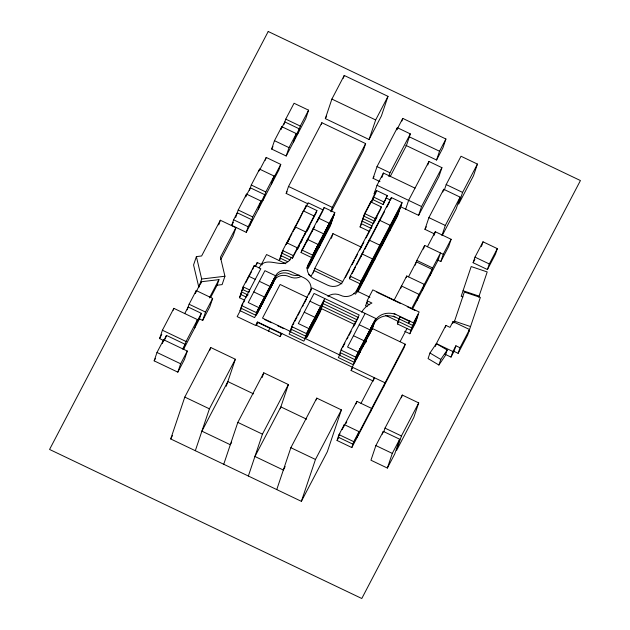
<?xml version="1.0" encoding="UTF-8"?>
<svg xmlns="http://www.w3.org/2000/svg" width="630" height="630" viewBox="0 0 630 630"><rect width="100%" height="100%" fill="white"/><g stroke="black" fill="none" stroke-linecap="round" stroke-linejoin="round"><path stroke-width="0.94" d="M163.973 340.68L159.595 338.593L162.406 330.214L173.849 308.353L197.505 319.646L194.686 328.025M154.169 360.856L156.988 352.477L163.643 339.759L187.307 351.052L184.488 359.423L177.825 372.149L154.169 360.856L155.5 358.312M173.219 310.212L173.849 308.353M162.39 343.476L163.643 339.759M165.202 339.105L166.454 335.388L185.133 344.303L182.629 349.075M196.387 256.599L193.567 264.97L198.859 287.398L201.679 279.027L196.387 256.599L201.624 255.969L220.319 220.232L235.911 227.674L233.092 236.045L220.815 259.521M187.212 309.818L189.095 304.235L196.237 290.58L212.649 298.415L209.829 306.786L202.687 320.45L198.363 318.386M196.237 290.58L195.3 293.367L201.38 281.744L218.957 279.633L217.082 285.217L210.703 297.407M218.752 224.886L220.319 220.232M200.757 283.602L201.38 281.744M183.566 348.957L186.071 341.507L197.505 319.646M177.825 372.149L180.645 363.778L187.307 351.052M184.685 313.661L188.149 307.03L201.332 313.323L199.458 318.906L183.692 349.044M231.722 225.39L233.604 219.807L237.266 212.806L251.803 219.744L248.141 226.745L246.259 232.328L231.722 225.39L233.352 222.272M235.699 217.452L238.203 210.011L246.519 194.119L261.056 201.064L258.237 209.436M202.687 320.45L205.506 312.07L212.649 298.415M246.519 194.119L245.582 196.914L250.338 187.811L264.876 194.757L260.119 203.852M249.401 190.606L251.275 185.023L259.591 169.131L274.129 176.069L271.309 184.448M258.962 170.99L259.591 169.131M235.911 227.674L220.445 257.229L224.934 276.239L222.114 284.61L216.303 285.311M276.759 489.581L290.855 447.709L316.788 398.128L341.405 409.886L327.316 451.757L301.376 501.338L170.706 438.952L184.795 397.081L210.735 347.5L235.352 359.25L226.264 386.237M265.285 160.24L266.222 157.453L280.76 164.391L278.877 169.974L246.259 232.328M283.862 124.724L285.744 119.141L294.052 103.249L308.598 110.187L305.778 118.566L286.193 155.996L271.656 149.058L274.475 140.679L281.799 126.685L296.336 133.623L293.517 141.994M281.799 126.685L280.862 129.473L284.807 121.929L299.344 128.866L295.399 136.411M249.929 225.327L252.74 216.948L261.056 201.064M209.79 350.288L210.735 347.5M263.001 200.332L265.813 191.961L274.129 176.069M286.193 155.996L289.012 147.625L296.336 133.623M244.385 300.069L239.463 297.722L243.125 286.831L254.244 265.584L260.812 268.719L241.542 305.55L256.315 312.598L275.578 275.767A11.844 10.364 18.6 0 1 291.06 271.656L304.195 277.925A11.844 10.364 18.6 0 1 311.07 288.312L310.968 290.454L308.724 294.738M248.125 277.885L248.685 276.208L255.252 279.342M297.462 134.45L300.282 126.079L308.598 110.187M254.244 265.584L252.543 269.734M256.418 265.01L257.268 262.497L262.19 264.844M195.324 450.702L209.412 408.831L235.352 359.25M308.054 203.884L286.17 193.434L288.516 186.456L321.867 122.716L365.628 143.609L363.282 150.586L331.286 211.743M321.276 124.456L321.867 122.716M261.93 304.558L264.466 297.021L253.795 291.926M262.474 304.109L263.041 302.432M325.316 118.613L331.892 99.067L344.24 75.458L388.001 96.351L381.426 115.896L369.078 139.506L325.316 118.613L326.639 116.078M256.339 325.253L257.347 322.253L281.145 333.609L280.137 336.609L256.339 325.253L257.205 323.599M267.482 293.934L270.018 286.39L259.355 281.303M283.169 250.48L281.815 253.071L292.477 258.166L316.071 213.074L316.914 210.562L306.243 205.467L282.657 250.559L279.271 260.615L280.634 258.017M273.042 283.303L275.578 275.767L264.915 270.68L248.236 302.55L258.906 307.645L256.371 315.181L276.034 277.586M286.17 244.448L286.729 242.77L297.399 247.866L296.557 250.378M343.303 78.254L344.24 75.458M294.226 229.344L295.068 226.832L305.739 231.927L304.889 234.439M305.4 207.979L306.243 205.467M292.477 258.166L293.32 255.654L316.914 210.562M223.737 464.271L237.825 422.391L263.765 372.818L288.382 384.568L280.24 408.76M268.648 331.128L269.656 328.128M301.266 242.266L302.109 239.754M306.826 231.643L307.668 229.123M311.732 257.623L301.069 252.528L301.912 250.016L324.143 207.522L334.814 212.609L330.301 226.012L308.07 268.506L312.582 255.111L334.814 212.609M313.228 218.5L314.071 215.988L303.408 210.9L299.927 218.445M306.621 241.904L307.471 239.392L318.134 244.487L314.756 254.536M262.198 377.464L263.765 372.818M312.181 231.281L313.031 228.769L323.694 233.864L319.19 247.259M318.024 219.823L318.583 218.145L329.254 223.24L325.868 233.289M324.143 207.522L323.3 210.034L308.117 202.789L304.18 210.31M313.181 254.63L315.016 250.756L314.661 251.803M315.031 251.094L316.315 248.275L315.961 249.323M316.331 248.614L317.3 246.385L316.945 247.432M318.741 244.007L320.575 240.132L320.221 241.18M320.591 240.471L321.867 237.652L321.52 238.699M321.891 237.99L322.859 235.762L322.505 236.809M330.813 211.711L332.278 207.349L365.628 143.609M324.293 233.383L326.127 229.501L325.781 230.548M326.151 229.84L327.427 227.028L327.072 228.076M327.442 227.367L328.419 225.138L328.065 226.186M329.852 222.76L331.687 218.878L331.333 219.925M313.244 272.995L314.803 268.341L332.963 233.636L361.683 247.346M331.711 219.216L332.986 216.405L332.632 217.452M333.002 216.744L333.971 214.515L333.624 215.562M248.354 476.02L262.442 434.149L288.382 384.568M331.396 238.29L332.963 233.636M369.078 139.506L375.653 119.96L388.001 96.351M308.196 333.727L307.07 337.074L320.221 311.929L324.733 298.533L306.393 333.593L291.619 326.537L311.811 287.941L375.819 318.496L372.432 328.545L352.241 367.148L351.115 370.495L373.291 381.079M312.378 324.836L314.913 317.3L304.243 312.212M314.866 320.977L315.709 318.465M316.15 319.725L320.654 306.322L309.991 301.227M379.984 181.613L373.078 178.314L377.023 166.596L397.365 127.701L410.327 133.891L406.381 145.609L390.104 176.723M369.093 231.249L360.069 226.942L364.573 213.546L370.692 201.86L381.355 206.947L380.512 209.459L342.531 282.059L341.468 283.232A11.844 10.364 18.6 0 1 327.592 285.138L314.055 278.68A11.844 10.364 18.6 0 1 308.204 264.38L333.963 215.129M370.692 201.86L369.841 204.372L375.771 193.04M415.012 188.134L383.41 173.045L377.008 185.275L374.055 194.064L375.33 191.622M372.44 199.411L383.103 204.506L387.285 195.615L376.614 190.528L373.283 196.899L371.59 201.923L373.259 198.741M396.758 129.504L397.365 127.701M376.055 192.197L376.614 190.528M381.93 177.439L383.41 173.045M401.893 121.039L402.775 118.401L445.914 139.002L442.961 147.79L436.558 160.02L405.744 145.31M360.084 283.799L349.414 278.712L350.256 276.2L391.387 197.576L402.058 202.671L397.546 216.066L357.761 292.123M361.084 256.394L361.935 253.882L372.598 258.977L371.755 261.489M388.765 176.384L389.978 172.778L410.327 133.891M381.355 206.947L375.244 218.634L373.551 223.666L362.888 218.571L364.628 215.232M368.314 242.589L369.156 240.077L379.827 245.164L378.976 247.677M316.166 399.995L316.788 398.128M383.103 204.506L387.285 195.615M378.685 222.752L379.528 220.24L390.198 225.335L389.356 227.847M402.058 202.671L360.927 281.287L357.549 291.336L398.672 212.72M391.387 197.576L390.545 200.088L386.442 198.127M364.014 280.169L367.676 269.286M366.235 275.916L369.897 265.033M374.574 259.985L378.236 249.094M382.764 241.337L383.607 238.825M382.166 245.464L384.985 237.085M390.734 226.107L391.577 223.595M389.545 231.368L392.364 222.996M394.435 219.027L395.278 216.515M301.376 501.338L315.473 459.459L341.405 409.886M405.657 209.152L408.618 200.364L428.959 161.469L441.921 167.659L438.96 176.447L418.619 215.342L400.389 206.64M354.84 362.187L358.218 352.139L347.547 347.043L365.148 313.401M358.344 353.469L359.313 351.241L358.958 352.288M359.336 351.579L360.612 348.76M360.258 349.808L362.337 345.453L361.99 346.5M361.612 348.343L364.148 340.806L353.477 335.711M364.085 342.484L365.053 340.263L364.707 341.31M365.077 340.602L366.353 337.782L365.998 338.83M363.636 345.366L364.479 342.854M366.369 338.121L368.085 334.475L367.731 335.522M367.353 337.365L369.889 329.829L359.226 324.733M370.015 331.152L370.983 328.931L370.637 329.97M371.007 329.269L372.283 326.45L371.928 327.498M372.298 326.789L374.015 323.143L373.661 324.19M427.778 164.989L428.959 161.469M372.212 328.435L405.255 344.216L404.129 347.563L351.823 447.552L337.058 440.496L339.027 434.637L344.279 424.604L359.045 431.652L357.076 437.519M344.279 424.604L343.429 427.116L356.895 401.381L371.668 408.429L370.534 411.784M436.558 160.02L439.519 151.231L445.914 139.002M418.619 215.342L421.572 206.545L441.921 167.659M356.052 403.893L356.895 401.381M400.664 288.516L401.515 286.004L419.084 294.399L417.115 300.258M406.185 277.673L406.744 276.003L424.321 284.39L422.352 290.249M373.551 380.236L374.401 377.724L360.998 403.342M434.456 233.887L424.951 229.351L428.896 217.626L443.717 189.291L460.128 197.127L456.183 208.853L442.26 235.47M351.823 447.552L353.8 441.685L359.045 431.652M415.233 265.175L416.824 260.434L424.683 245.416L443.26 254.292L440.819 261.552L437.307 259.875M416.627 319.544L410.941 330.404L397.404 323.938L399.822 316.756L409.264 321.261L408.531 323.418L409.847 320.914M423.462 249.047L424.683 245.416M442.811 192L443.717 189.291M444.37 189.984L446.19 184.574L461.01 156.24L477.422 164.076L473.476 175.802L458.656 204.128L462.601 192.41L477.422 164.076M434.078 235.36L435.298 231.73L451.112 239.282L448.67 246.535L440.819 261.552M383.938 386.166L385.064 382.812L257.465 321.898L255.615 325.442L237.156 316.63L241.644 308.038M441.969 235.384L445.308 225.461L460.128 197.127M409.815 333.75L412.634 325.379L418.32 314.52L415.501 322.891L409.815 333.75L404.736 331.333M430.203 275.239L432.645 267.978L440.496 252.969L438.055 260.229L412.343 309.377M375.882 445.567L370.952 460.223L387.363 468.058L394.774 453.891L399.703 439.236L383.292 431.4L375.882 445.567L392.293 453.403L387.363 468.058M382.371 434.149L383.292 431.4M383.78 431.786L385.009 428.124L402.302 395.065L418.714 402.901L413.776 417.556L396.49 450.615L401.42 435.96L418.714 402.901M401.373 397.814L402.302 395.065M429.959 353.013L428.077 358.596L438.897 365.022L445.3 355.627L447.182 350.044L436.362 343.618L429.959 353.013L440.779 359.439L438.897 365.022M435.424 346.405L436.362 343.618L445.89 325.403L450.001 327.364L453.002 321.631L469.531 329.522L467.657 335.105L458.128 353.32L454.017 351.359L455.899 345.775L460.002 347.736L458.128 353.32M445.268 327.261L445.89 325.403M452.372 323.489L453.002 321.631M473.114 262.718L474.988 257.135L483.013 241.802L497.33 248.637L495.448 254.221L487.431 269.553L473.114 262.718L474.894 259.308M453.915 323.048L464.349 292.044L480.359 297.431L468.673 332.152M481.446 246.456L483.013 241.802M444.93 354.186L451.017 357.092L452.899 351.509L455.899 345.775M487.431 269.553L489.305 263.97L497.33 248.637M478.753 297.061L487.203 271.94L471.193 266.553L461.176 296.32L462.955 296.919M159.595 338.593L161.792 334.388M163.123 341.751L166.454 335.388M259.544 170.218L266.222 157.453M271.656 149.058L272.947 146.585M196.568 322.442L201.332 313.323M209.388 297.919L218.957 279.633M273.192 178.865L280.76 164.391M286.17 193.434L287.067 191.717M243.566 286.894L242.282 289.343L248.85 292.477L249.693 289.965L243.125 286.831M245.7 282.807L247.842 278.72M248.267 277.901L251.685 271.365M241.865 291.036L243.574 287.768M241.448 292.737L240.589 294.368L246.338 297.116M255.126 266.584L257.268 262.497M239.463 297.722L241.172 294.454M261.371 264.458L266.553 254.536L285.847 263.75M170.706 438.952L172.525 435.472M242.936 303.778L240.699 308.062L255.465 315.11L274.735 278.279A11.844 10.364 18.6 0 1 290.217 274.168A11.844 10.364 18.6 0 0 299.171 275.074M243.834 302.069L244.731 300.352M246.968 296.068L247.866 294.36M241.644 307.149L239.849 310.574L254.622 317.622L273.885 280.791A11.844 10.364 18.6 0 1 289.375 276.68A11.844 10.364 18.6 0 0 301.022 276.483M286.311 244.464L292.029 233.541M292.911 231.864L297.006 224.036M297.431 223.217L299.565 219.13M287.209 243.054L288.32 240.928M288.69 240.219L289.619 238.447M294.249 229.596L295.179 227.824M282.775 252.126L280.964 255.583L289.989 259.899M281.476 255.504L280.122 258.095L287.508 261.623M262.639 300.809L261.356 303.621L263.623 298.919L262.655 301.148M266.899 292.659L265.065 296.541L268.199 290.186L266.915 292.997M261.789 303.321L260.513 306.133L262.781 301.431L261.812 303.66M266.057 295.171L264.222 299.053L267.348 292.698L266.073 295.509M260.946 305.834L259.67 308.653L261.938 303.943L260.962 306.172M265.206 297.683L263.371 301.565L266.506 295.21L265.222 298.022M297.415 249.622L299.557 245.535M307.511 230.328L309.818 225.918M301.069 252.528L309.684 236.053M310.047 235.368L314.677 226.509M316.945 222.177L322.867 210.853M306.999 267.569L333.12 217.641M307.015 268.435L332.278 220.154M309.196 265.159L331.427 222.666M280.137 336.609L281.862 333.301M292.123 326.482L290.776 329.057L305.542 336.105L323.883 301.045L358.352 317.496L353.43 326.907M293.021 324.765L293.919 323.048M294.816 321.332L297.061 317.048M297.959 315.331L300.195 311.039M302.439 306.747L303.337 305.038M304.235 303.321L306.479 299.03M231.675 442.118L230.312 444.725L201.899 431.164L227.832 381.583L253.583 393.876M292.17 327.277L289.926 331.569L304.7 338.617L323.04 303.558M291.328 329.789L289.083 334.081L303.857 341.129L322.198 306.07L355.777 322.095M396.805 129.819L402.775 118.401M373.078 178.314L373.976 176.589M369.408 205.207L363.731 216.059L374.401 221.154M363.352 218.578L362.037 221.083L371.889 225.784M362.069 221.925L361.195 223.595L371.038 228.296M360.069 226.942L361.376 224.438M321.347 308.582L305.605 338.68L308.983 328.632L298.321 323.544L314.063 293.438L359.195 314.984L340.854 350.044L355.627 357.1L375.819 318.496M345.303 277.665L349.374 269.884M352.083 264.695L354.343 260.379M355.249 258.647L357.509 254.323M359.769 250.008L363.841 242.227M366.101 237.904L370.172 230.123M371.078 228.399L371.976 226.666M374.866 221.161L377.047 216.988M349.414 278.712L350.768 276.121M352.091 273.585L355.666 266.75M356.643 264.884L357.549 263.159M357.903 262.489L363.793 251.22M364.778 249.338L372.046 235.447M372.369 234.825L378.339 223.414M379.244 221.689L384.615 211.42M386.891 207.065L389.639 201.82M401.208 205.183L356.745 290.178C353.887 295.816 346.342 298.155 340.72 295.36A11.844 10.364 18.6 0 0 327.891 296.336M356.454 291.627L400.365 207.695M399.514 210.207L355.611 294.139L353.871 293.312M341.799 349.138L340.011 352.556L354.777 359.612L374.976 321.009A17.01 14.876 18.6 0 1 397.207 315.094L413.477 322.867L419.163 312.007L372.802 289.871L367.117 300.731L371.928 303.03A27.303 23.877 18.6 0 0 361.628 312.204M342.696 347.429L344.933 343.153M347.169 338.877L348.059 337.168M348.957 335.451L351.193 331.175M340.507 352.501L339.161 355.068L353.934 362.124L374.125 323.521A17.01 14.876 18.6 0 1 396.364 317.607L412.634 325.379M367.581 300.738L366.274 303.243L369.479 304.778M340.554 353.304L338.318 357.58L353.091 364.636L373.283 326.033M367.613 301.581L365.432 305.763L367.203 306.605M285.162 466.562L283.342 470.043L254.93 456.482L280.862 406.901L306.613 419.194M361.455 346.248L360.179 349.067L363.187 342.94L361.478 346.587M359.761 351.272L358.486 354.091L361.494 347.965L359.785 351.611M351.115 370.495L352.461 367.92M365.479 343.043L366.369 341.326M424.951 229.351L426.297 226.776M394.136 300.1L406.744 276.003M408.508 276.838L416.359 261.828L432.172 269.38L411.713 308.495M427.447 246.739L435.298 231.73M399.097 318.914L400.404 316.41M398.247 321.426L399.121 319.757M339.932 433.802L338.184 437.149L352.95 444.197L405.255 344.216M342.121 429.621L342.996 427.951M397.404 323.938L398.278 322.269M337.058 440.496L338.806 437.157M345.894 423.604L346.791 421.887M443.26 254.292L451.112 239.282M400.058 341.736L406.98 328.514M417.469 317.032L411.792 327.891L385.481 315.299M392.293 453.403L399.703 439.236M451.017 357.092L454.017 351.359M460.002 347.736L469.531 329.522M259.166 267.931C266.096 253.457 284.319 272.058 291.249 257.575M440.779 359.439L447.182 350.044M201.679 279.027L224.934 276.239M463.058 290.737L479.068 296.124M454.545 321.182L470.555 326.568M331.892 99.067L375.653 119.96M409.587 136.938L439.519 151.231M446.19 184.574L462.601 192.41M285.744 119.141L300.282 126.079M377.023 166.596L389.978 172.778M377.008 185.275L421.572 206.545M274.475 140.679L289.012 147.625M428.896 217.626L445.308 225.461M373.283 196.899L383.953 201.994M474.988 257.135L489.305 263.97M364.573 213.546L375.244 218.634M288.516 186.456L332.278 207.349M416.824 260.434L432.645 267.978M251.275 185.023L265.813 191.961M238.203 210.011L252.74 216.948M301.912 250.016L312.582 255.111M233.604 219.807L248.141 226.745M350.256 276.2L360.927 281.287M376.787 292.178L386.631 296.88M387.45 297.273L400.144 303.337M407.224 306.708L414.942 310.393M282.657 250.559L293.32 255.654M314.803 268.341L342.657 281.642M341.901 283.87L314.055 270.577L311.275 275.893L308.645 274.633M356.635 290.902L369.936 297.25M394.089 313.575L395.821 314.401M393.246 316.087L394.971 316.914M436.362 343.618L452.899 351.509M322.993 303.534L356.619 319.583M307.55 297.565L280.122 284.476L262.521 318.118L290.832 331.632M321.3 308.558L354.926 324.615M241.44 291.855L248 294.99M304.668 338.239L340.066 355.139M264.34 319.386L271.373 322.749M277.554 325.702L283.744 328.655M189.095 304.235L205.506 312.07M385.009 428.124L401.42 435.96M162.406 330.214L186.071 341.507M339.027 434.637L353.8 441.685M156.988 352.477L180.645 363.778M184.795 397.081L209.412 408.831M237.825 422.391L262.442 434.149M290.855 447.709L315.473 459.459M258.166 311.141L257.812 312.189L259.647 308.314L258.166 311.141M259.017 308.629L258.662 309.676L260.497 305.794L259.017 308.629M259.859 306.117L259.505 307.164L261.34 303.282L259.859 306.117M266.876 294.501L266.522 295.549L267.49 293.32L266.876 294.501M267.718 291.989L267.372 293.037L268.341 290.808L267.718 291.989M268.569 289.477L268.215 290.524L269.183 288.296L268.569 289.477M269.286 289.894L268.931 290.942L270.766 287.059L269.286 289.894M270.128 287.382L269.774 288.43L271.609 284.547L270.128 287.382M270.971 284.87L270.624 285.918L272.459 282.035L270.971 284.87M271.136 286.351L270.782 287.398L272.065 284.579L271.136 286.351M271.979 283.839L271.632 284.886L272.908 282.067L271.979 283.839M272.829 281.327L272.475 282.374L273.751 279.555L272.829 281.327M272.436 283.878L272.081 284.918L273.05 282.697L272.436 283.878M273.278 281.366L272.924 282.405L273.892 280.185L273.278 281.366M274.121 278.846L273.774 279.893L274.743 277.673L274.121 278.846M311 261.127L310.645 262.175L312.48 258.292L311 261.127M311.842 258.615L311.488 259.655L313.323 255.78L311.842 258.615M312.685 256.103L312.338 257.142L314.173 253.268L312.685 256.103M312.85 257.583L312.496 258.631L313.779 255.811L312.85 257.583M313.693 255.071L313.346 256.119L314.622 253.299L313.693 255.071M314.543 252.559L314.189 253.607L315.465 250.787L314.543 252.559M314.149 255.103L313.795 256.15L314.764 253.921L314.149 255.103M314.992 252.591L314.638 253.638L315.606 251.409L314.992 252.591M315.835 250.078L315.488 251.126L316.457 248.897L315.835 250.078M316.551 250.496L316.205 251.543L318.04 247.669L316.551 250.496M317.402 247.984L317.048 249.031L318.882 245.157L317.402 247.984M318.245 245.472L317.89 246.519L319.725 242.644L318.245 245.472M318.41 246.96L318.055 248.007L319.331 245.188L318.41 246.96M319.252 244.448L318.898 245.495L320.182 242.676L319.252 244.448M320.095 241.936L319.749 242.983L321.024 240.164L320.095 241.936M319.701 244.479L319.355 245.527L320.323 243.298L319.701 244.479M320.552 241.967L320.197 243.015L321.166 240.786L320.552 241.967M321.394 239.455L321.04 240.502L322.009 238.274L321.394 239.455M322.111 239.873L321.757 240.92L323.592 237.045L322.111 239.873M322.962 237.36L322.607 238.408L324.442 234.533L322.962 237.36M323.804 234.848L323.45 235.896L325.285 232.021L323.804 234.848M323.962 236.337L323.615 237.384L324.891 234.565L323.962 236.337M324.812 233.825L324.458 234.872L325.734 232.053L324.812 233.825M325.655 231.312L325.3 232.36L326.584 229.541L325.655 231.312M325.261 233.856L324.907 234.903L325.875 232.675L325.261 233.856M326.104 231.344L325.757 232.391L326.726 230.163L326.104 231.344M326.954 228.832L326.6 229.879L327.568 227.65L326.954 228.832M327.671 229.249L327.316 230.296L329.151 226.414L327.671 229.249M328.514 226.737L328.167 227.784L329.994 223.902L328.514 226.737M329.364 224.225L329.01 225.272L330.844 221.39L329.364 224.225M329.522 225.713L329.167 226.753L330.451 223.941L329.522 225.713M330.372 223.193L330.018 224.241L331.293 221.429L330.372 223.193M331.215 220.681L330.86 221.728L332.144 218.917L331.215 220.681M330.821 223.233L330.466 224.28L331.435 222.051L330.821 223.233M331.663 220.72L331.309 221.768L332.286 219.539L331.663 220.72M332.514 218.208L332.16 219.256L333.128 217.027L332.514 218.208M308.621 331.427L308.267 332.475L309.236 330.246L308.621 331.427M309.464 328.915L309.109 329.962L310.078 327.734L309.464 328.915M310.307 326.403L309.96 327.45L310.929 325.222L310.307 326.403M309.606 329.537L309.251 330.585L310.535 327.765L309.606 329.537M310.448 327.025L310.102 328.072L311.377 325.253L310.448 327.025M311.299 324.513L310.944 325.56L312.22 322.741L311.299 324.513M310.905 327.057L310.551 328.104L312.26 324.466L310.905 327.057M311.748 324.544L311.393 325.592L313.11 321.954L311.748 324.544M312.59 322.032L312.244 323.08L313.953 319.434L312.59 322.032M314.362 320.45L314.008 321.497L314.976 319.268L314.362 320.45M315.205 317.937L314.85 318.985L315.827 316.756L315.205 317.937M316.055 315.425L315.701 316.473L316.669 314.244L316.055 315.425M315.346 318.559L315 319.607L316.276 316.788L315.346 318.559M316.197 316.047L315.843 317.095L317.118 314.275L316.197 316.047M317.04 313.535L316.685 314.583L317.969 311.763L317.04 313.535M316.646 316.079L316.291 317.126L318 313.48L316.646 316.079M317.488 313.567L317.142 314.614L318.851 310.968L317.488 313.567M318.339 311.055L317.985 312.102L319.693 308.456L318.339 311.055M356.942 357.564L356.588 358.612L358.305 354.966L356.942 357.564M357.848 354.934L357.501 355.981L358.47 353.753L357.848 354.934M359.541 349.91L359.187 350.949L360.163 348.729L359.541 349.91M358.675 354.257L358.32 355.304L359.596 352.485L358.675 354.257M359.966 351.776L359.62 352.824L360.588 350.595L359.966 351.776M363.597 343.956L363.242 344.996L364.211 342.775L363.597 343.956M365.282 338.924L364.935 339.972L365.904 337.751L365.282 338.924M362.872 346.232L362.518 347.28L363.856 344.342L362.872 346.232M364.581 342.066L364.227 343.114L365.51 340.294L364.581 342.066M366.274 337.042L365.92 338.089L367.203 335.27L366.274 337.042M364.605 342.925L364.25 343.972L365.345 341.507L364.605 342.925M365.88 339.586L365.526 340.633L367.235 336.987L365.88 339.586M367.573 334.561L367.219 335.609L368.928 331.963L367.573 334.561M365.715 340.798L365.361 341.846L366.455 339.381L365.715 340.798M368.613 335.247L368.266 336.294L369.975 332.656L368.613 335.247M369.519 332.616L369.172 333.664L370.141 331.443L369.519 332.616M371.212 327.592L370.857 328.639L371.834 326.411L371.212 327.592M370.511 330.734L370.156 331.782L371.44 328.962L370.511 330.734M372.204 325.71L371.85 326.75L373.125 323.938L372.204 325.71M370.345 331.947L369.991 332.994L371.267 330.175L370.345 331.947M371.81 328.254L371.456 329.301L373.165 325.655L371.81 328.254M373.495 323.229L373.149 324.277L374.858 320.631L373.495 323.229M371.645 329.466L371.291 330.514L372.259 328.285L371.645 329.466M268.215 31.5L49.573 449.45L361.785 598.5L580.427 180.55L268.215 31.5"/></g></svg>
